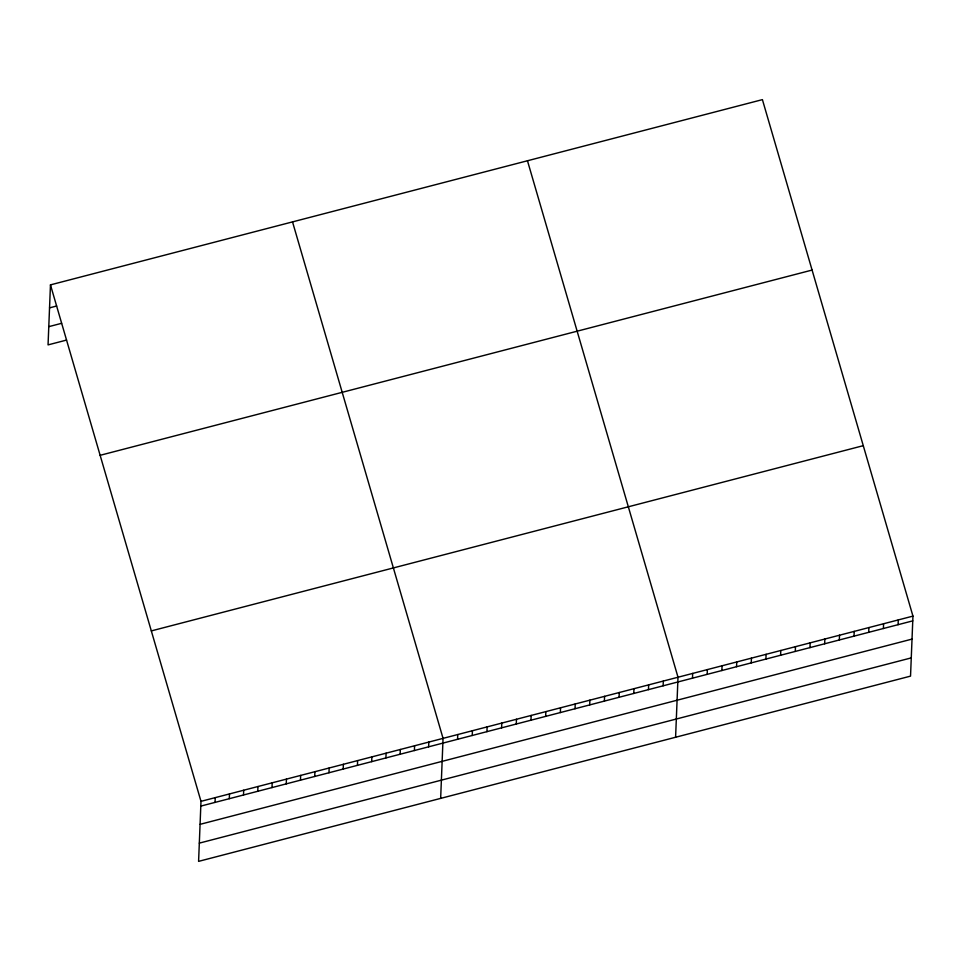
<?xml version="1.0" encoding="UTF-8"?>
<svg xmlns="http://www.w3.org/2000/svg" width="961" height="961" viewBox="0 0 961 961"><rect width="100%" height="100%" fill="white"/><g stroke="black" fill="none" stroke-linecap="round" stroke-linejoin="round"><path stroke-width="1.44" d="M50.465 284.876L200.993 801.342L198.591 861.368L910.535 676.124L912.95 616.109L762.409 99.632L50.465 284.876L48.05 344.891L66.561 340.074M215.048 802.399L215.24 797.642M229.283 798.687L229.475 793.93M243.529 794.987L243.71 790.23M257.764 791.275L257.956 786.53M271.999 787.576L272.191 782.819M286.246 783.876L286.438 779.119M300.481 780.164L300.673 775.407M314.715 776.464L314.908 771.707M328.962 772.752L329.155 768.007M343.197 769.052L343.389 764.295M357.432 765.352L357.624 760.595M371.679 761.641L371.871 756.884M385.914 757.941L386.106 753.184M400.148 754.229L400.341 749.472M414.395 750.529L414.587 745.772M428.63 746.817L428.822 742.072M440.655 798.387L443.057 738.36L292.528 221.895M457.556 739.297L457.748 734.54M472.235 735.477L472.428 730.72M486.927 731.657L487.119 726.9M501.606 727.837L501.798 723.08M516.285 724.017L516.477 719.26M530.977 720.197L531.169 715.44M545.656 716.377L545.848 711.62M560.347 712.557L560.539 707.801M575.026 708.737L575.219 703.981M589.706 704.918L589.898 700.161M604.397 701.098L604.589 696.341M619.076 697.266L619.268 692.521M633.767 693.446L633.96 688.701M648.447 689.626L648.639 684.881M663.126 685.806L663.318 681.061M675.595 737.255L678.01 677.229L527.469 160.763M692.497 678.166L692.689 673.409M707.188 674.346L707.368 669.589M721.867 670.526L722.059 665.769M736.546 666.706L736.739 661.949M751.238 662.886L751.43 658.129M765.917 659.066L766.109 654.309M780.608 655.246L780.788 650.489M795.288 651.426L795.48 646.669M809.967 647.606L810.159 642.849M824.658 643.786L824.85 639.029M839.337 639.966L839.53 635.209M854.029 636.146L854.209 631.389M868.708 632.326L868.9 627.569M883.387 628.506L883.579 623.749M898.079 624.686L898.271 619.929M49.54 307.868L56.651 306.006M48.783 326.656L61.6 323.316M100.136 455.31L812.093 270.065M151.321 630.909L863.278 445.664M200.993 801.342L912.95 616.109M200.813 806.099L912.758 620.866M200.08 824.334L912.025 639.101M199.323 843.133L911.268 657.889"/></g></svg>
